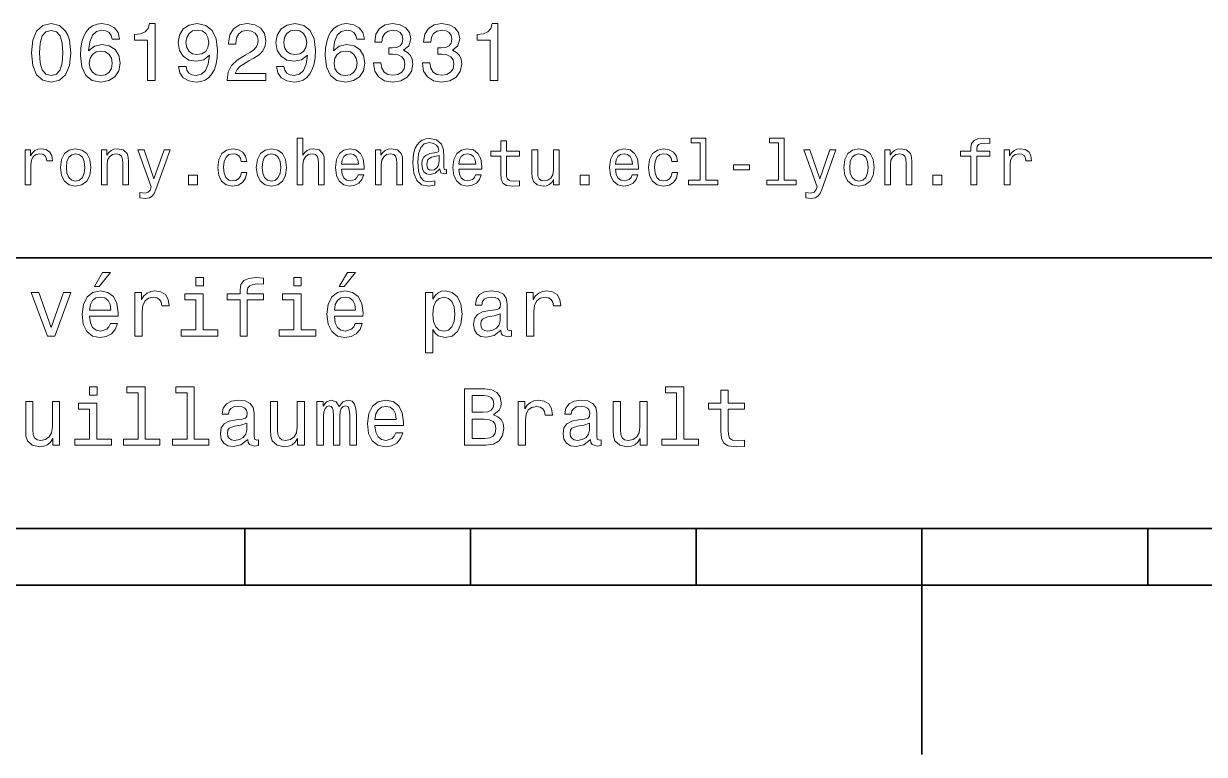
# Model space of a CAD drawing. Extents: x 0 to 297, y 0 to 210.
# Drawn here: x 108.7 to 161, y 0 to 32.4 of the extents above; entities that cross this region are included whole.
import ezdxf

# ---------------------------------------------------------------- set-up
doc = ezdxf.new("R2010")
doc.units = 0

msp = doc.modelspace()

# ---------------------------------------------------------------- linework, layer by layer
at = {"color": 7, "lineweight": 35}
for p, q in [((97, 22), (162, 22)), ((10, 10), (287, 10)), ((97, 10), (287, 10)), ((98.5, 7.5), (198.5, 7.5))]:
    msp.add_line(p, q, dxfattribs=at)
at = {"color": 7, "lineweight": 35, "ltscale": 0.0625}
for p, q in [((118.5, 10), (118.5, 7.5)), ((128.5, 10), (128.5, 7.5)), ((138.5, 10), (138.5, 7.5)), ((158.5, 10), (158.5, 7.5))]:
    msp.add_line(p, q, dxfattribs=at)
at = {"color": 7, "lineweight": 35, "ltscale": 0.25}
msp.add_line((148.5, 10), (148.5, 0), dxfattribs=at)
at = {"color": 7, "lineweight": 13}
for points in [[(109.059074, 31.071325), (109.113113, 30.505762), (109.282425, 30.102304), (109.552597, 29.857347), (109.927231, 29.778097), (110.298271, 29.857347), (110.568443, 30.102304), (110.734146, 30.505762), (110.791786, 31.071325), (110.734146, 31.633286), (110.665703, 31.856628), (110.568443, 32.040344), (110.298271, 32.285301), (109.927231, 32.368156), (109.552597, 32.285301), (109.282425, 32.036743), (109.113113, 31.633286)], [(109.4049, 31.071325), (109.433716, 31.507204), (109.523773, 31.820604), (109.685883, 32.004322), (109.927231, 32.069164), (110.164986, 32.004322), (110.327087, 31.820604), (110.417145, 31.507204), (110.445969, 31.071325), (110.417145, 30.631844), (110.327087, 30.318443), (110.164986, 30.134726), (109.927231, 30.073486), (109.685883, 30.134726), (109.523773, 30.318443), (109.433716, 30.631844)], [(112.960373, 31.676512), (112.89193, 31.9683), (112.733429, 32.184437), (112.488472, 32.321323), (112.171471, 32.368156), (111.958931, 32.342937), (111.775215, 32.274494), (111.613113, 32.162823), (111.476227, 32.004322), (111.368156, 31.806194), (111.288902, 31.56484), (111.238472, 31.280258), (111.22406, 30.959654), (111.2817, 30.448126), (111.458214, 30.077089), (111.742798, 29.853746), (112.131844, 29.778097), (112.48127, 29.842939), (112.747841, 30.012247), (112.920746, 30.278818), (112.981987, 30.617435), (112.920746, 30.959654), (112.755043, 31.222622), (112.499283, 31.388329), (112.182274, 31.445965), (111.840057, 31.373919), (111.58429, 31.168587), (111.638329, 31.56484), (111.753601, 31.849422), (111.930115, 32.01873), (112.175072, 32.076366), (112.355186, 32.04755), (112.492073, 31.971901), (112.58213, 31.845821), (112.62896, 31.676512)], [(114.19957, 29.850143), (114.527374, 29.850143), (114.527374, 32.368156), (114.282425, 32.368156), (114.217575, 32.148415), (114.087898, 32.000721), (113.889771, 31.914265), (113.615997, 31.885447), (113.615997, 31.629683), (114.19957, 31.629683)], [(115.568443, 30.46974), (115.622482, 30.185158), (115.777374, 29.965418), (116.022339, 29.828529), (116.346542, 29.778097), (116.559082, 29.803314), (116.75, 29.868155), (116.912102, 29.979826), (117.048996, 30.138329), (117.157059, 30.336454), (117.236313, 30.581411), (117.283142, 30.862391), (117.301155, 31.1866), (117.239914, 31.694523), (117.0634, 32.065559), (116.782425, 32.288902), (116.396973, 32.368156), (116.043945, 32.303314), (115.777374, 32.130402), (115.604469, 31.863832), (115.546829, 31.528818), (115.604469, 31.182997), (115.773773, 30.920029), (116.02594, 30.754322), (116.346542, 30.700287), (116.685158, 30.768732), (116.940918, 30.977665), (116.883286, 30.577808), (116.768013, 30.293226), (116.591499, 30.123919), (116.350143, 30.069883), (116.162827, 30.0951), (116.02594, 30.174351), (115.935883, 30.300432), (115.899857, 30.46974)], [(115.896255, 31.532419), (115.932281, 31.755764), (116.033142, 31.932276), (116.191643, 32.043949), (116.396973, 32.083572), (116.609512, 32.043949), (116.771614, 31.932276), (116.872482, 31.759365), (116.912102, 31.536022), (116.872482, 31.309076), (116.771614, 31.139769), (116.605911, 31.035301), (116.386169, 30.999279), (116.188042, 31.035301), (116.033142, 31.139769), (115.932281, 31.305475)], [(117.722626, 29.850143), (119.440926, 29.850143), (119.440926, 30.159943), (118.082855, 30.159943), (118.158501, 30.32925), (118.288185, 30.46974), (118.688042, 30.725504), (118.900574, 30.833572), (119.138329, 30.988472), (119.30764, 31.168587), (119.4049, 31.381123), (119.440926, 31.622478), (119.379684, 31.925072), (119.210373, 32.162823), (118.951012, 32.314121), (118.615997, 32.368156), (118.270172, 32.306915), (118.007202, 32.137608), (117.837898, 31.867435), (117.780258, 31.510807), (117.780258, 31.460375), (118.10807, 31.460375), (118.10807, 31.489193), (118.140488, 31.73415), (118.237755, 31.914265), (118.392654, 32.029537), (118.597984, 32.069164), (118.806915, 32.033142), (118.961815, 31.943083), (119.062683, 31.802593), (119.098701, 31.62608), (119.073486, 31.460375), (119.005043, 31.319883), (118.889771, 31.197405), (118.73127, 31.089336), (118.51873, 30.974062), (118.16571, 30.750719), (117.917145, 30.512968), (117.769455, 30.224783), (117.722626, 29.86095)], [(119.905624, 30.46974), (119.959656, 30.185158), (120.114555, 29.965418), (120.359512, 29.828529), (120.683716, 29.778097), (120.896255, 29.803314), (121.087173, 29.868155), (121.249283, 29.979826), (121.386169, 30.138329), (121.49424, 30.336454), (121.573486, 30.581411), (121.620316, 30.862391), (121.638329, 31.1866), (121.577087, 31.694523), (121.400574, 32.065559), (121.119598, 32.288902), (120.734154, 32.368156), (120.381126, 32.303314), (120.114555, 32.130402), (119.941643, 31.863832), (119.88401, 31.528818), (119.941643, 31.182997), (120.110954, 30.920029), (120.363113, 30.754322), (120.683716, 30.700287), (121.022339, 30.768732), (121.278099, 30.977665), (121.220459, 30.577808), (121.105186, 30.293226), (120.92868, 30.123919), (120.687317, 30.069883), (120.5, 30.0951), (120.363113, 30.174351), (120.273056, 30.300432), (120.23703, 30.46974)], [(120.233429, 31.532419), (120.269455, 31.755764), (120.370316, 31.932276), (120.528824, 32.043949), (120.734154, 32.083572), (120.946686, 32.043949), (121.108795, 31.932276), (121.209656, 31.759365), (121.249283, 31.536022), (121.209656, 31.309076), (121.108795, 31.139769), (120.943085, 31.035301), (120.723343, 30.999279), (120.525215, 31.035301), (120.370316, 31.139769), (120.269455, 31.305475)], [(123.803314, 31.676512), (123.734871, 31.9683), (123.57637, 32.184437), (123.331413, 32.321323), (123.014412, 32.368156), (122.80188, 32.342937), (122.618156, 32.274494), (122.456055, 32.162823), (122.319168, 32.004322), (122.211098, 31.806194), (122.131851, 31.56484), (122.081413, 31.280258), (122.067001, 30.959654), (122.124641, 30.448126), (122.301155, 30.077089), (122.585739, 29.853746), (122.974785, 29.778097), (123.324211, 29.842939), (123.590782, 30.012247), (123.763687, 30.278818), (123.824928, 30.617435), (123.763687, 30.959654), (123.597984, 31.222622), (123.342224, 31.388329), (123.025223, 31.445965), (122.682999, 31.373919), (122.427238, 31.168587), (122.48127, 31.56484), (122.596542, 31.849422), (122.773056, 32.01873), (123.018013, 32.076366), (123.198128, 32.04755), (123.335014, 31.971901), (123.425072, 31.845821), (123.471909, 31.676512)], [(124.19957, 30.635447), (124.19957, 30.610229), (124.25721, 30.264408), (124.426514, 30.005043), (124.693085, 29.839336), (125.046112, 29.778097), (125.420753, 29.839336), (125.701736, 29.997837), (125.881851, 30.25), (125.946686, 30.574207), (125.91787, 30.786743), (125.838623, 30.959654), (125.708939, 31.092939), (125.536026, 31.190201), (125.770172, 31.384726), (125.853027, 31.694523), (125.798996, 31.975504), (125.644096, 32.188038), (125.391937, 32.321323), (125.046112, 32.368156), (124.721909, 32.310516), (124.473343, 32.152016), (124.311241, 31.899855), (124.25721, 31.56484), (124.25721, 31.539625), (124.577812, 31.539625), (124.606628, 31.770172), (124.700287, 31.935879), (124.851585, 32.036743), (125.064125, 32.072765), (125.251442, 32.043949), (125.388336, 31.9683), (125.471184, 31.845821), (125.503601, 31.680115), (125.471184, 31.503601), (125.384727, 31.384726), (125.233429, 31.312679), (125.028099, 31.291065), (124.887611, 31.294668), (124.887611, 31.010086), (125.064125, 31.01729), (125.291069, 30.984869), (125.460381, 30.898415), (125.561241, 30.757925), (125.597267, 30.574207), (125.55764, 30.365273), (125.453171, 30.210375), (125.287468, 30.113111), (125.067726, 30.08069), (124.840782, 30.116714), (124.675079, 30.224783), (124.57061, 30.397694), (124.530983, 30.635447)], [(126.368164, 30.635447), (126.368164, 30.610229), (126.425797, 30.264408), (126.595108, 30.005043), (126.861679, 29.839336), (127.214699, 29.778097), (127.58934, 29.839336), (127.870323, 29.997837), (128.05043, 30.25), (128.11528, 30.574207), (128.086456, 30.786743), (128.007202, 30.959654), (127.877525, 31.092939), (127.704613, 31.190201), (127.938766, 31.384726), (128.021622, 31.694523), (127.967583, 31.975504), (127.812683, 32.188038), (127.560524, 32.321323), (127.214699, 32.368156), (126.890495, 32.310516), (126.641937, 32.152016), (126.479828, 31.899855), (126.425797, 31.56484), (126.425797, 31.539625), (126.746399, 31.539625), (126.775223, 31.770172), (126.868881, 31.935879), (127.020172, 32.036743), (127.232712, 32.072765), (127.420029, 32.043949), (127.556923, 31.9683), (127.639771, 31.845821), (127.672195, 31.680115), (127.639771, 31.503601), (127.553314, 31.384726), (127.402023, 31.312679), (127.196686, 31.291065), (127.056198, 31.294668), (127.056198, 31.010086), (127.232712, 31.01729), (127.459656, 30.984869), (127.628967, 30.898415), (127.729828, 30.757925), (127.765854, 30.574207), (127.726227, 30.365273), (127.621765, 30.210375), (127.456055, 30.113111), (127.236313, 30.08069), (127.009369, 30.116714), (126.843666, 30.224783), (126.739197, 30.397694), (126.69957, 30.635447)], [(129.379684, 29.850143), (129.707489, 29.850143), (129.707489, 32.368156), (129.46254, 32.368156), (129.397705, 32.148415), (129.268021, 32.000721), (129.069885, 31.914265), (128.796112, 31.885447), (128.796112, 31.629683), (129.379684, 31.629683)], [(112.632568, 30.613832), (112.592941, 30.386887), (112.492073, 30.213976), (112.329971, 30.098703), (112.128242, 30.062679), (111.915703, 30.098703), (111.753601, 30.210375), (111.649139, 30.383286), (111.616714, 30.610229), (111.65274, 30.833572), (111.753601, 31.002882), (111.919312, 31.11095), (112.142654, 31.150576), (112.337173, 31.11095), (112.492073, 31.006483), (112.592941, 30.837175)], [(123.47551, 30.613832), (123.435883, 30.386887), (123.335014, 30.213976), (123.172913, 30.098703), (122.971184, 30.062679), (122.758652, 30.098703), (122.596542, 30.210375), (122.492081, 30.383286), (122.459656, 30.610229), (122.495682, 30.833572), (122.596542, 31.002882), (122.762253, 31.11095), (122.985596, 31.150576), (123.180115, 31.11095), (123.335014, 31.006483), (123.435883, 30.837175)], [(120.824203, 25.224785), (121.077812, 25.224785), (121.077812, 26.118156), (121.103745, 26.322767), (121.187317, 26.472624), (121.317001, 26.564842), (121.489914, 26.599424), (121.628242, 26.570606), (121.714699, 26.492796), (121.757927, 26.363113), (121.772339, 26.190203), (121.772339, 25.224785), (122.02594, 25.224785), (122.02594, 26.242077), (122.014412, 26.446688), (121.96254, 26.616716), (121.792511, 26.772335), (121.527374, 26.827091), (121.383286, 26.806917), (121.259369, 26.752163), (121.155624, 26.665707), (121.077812, 26.547552), (121.077812, 27.293949), (120.824203, 27.293949)], [(127.443802, 25.734871), (127.443802, 25.902018), (127.397697, 25.893373), (127.342941, 25.913546), (127.325653, 25.974064), (127.325653, 26.446688), (127.302597, 26.780981), (127.210373, 27.02882), (126.99424, 27.213257), (126.691643, 27.279539), (126.515854, 27.262249), (126.365997, 27.210375), (126.236313, 27.12392), (126.132568, 27.002882), (126.051872, 26.850145), (125.99424, 26.662825), (125.959656, 26.438042), (125.948128, 26.184439), (125.988472, 25.737753), (126.118156, 25.42075), (126.334297, 25.230549), (126.642654, 25.170031), (126.925072, 25.216139), (126.925072, 25.406342), (126.677231, 25.360231), (126.438042, 25.409224), (126.279541, 25.567724), (126.193085, 25.835735), (126.167145, 26.224785), (126.195969, 26.605188), (126.293945, 26.876081), (126.452454, 27.040346), (126.682999, 27.095102), (126.858795, 27.063402), (126.988472, 26.988474), (127.069168, 26.876081), (127.097984, 26.746399), (127.066284, 26.682999), (126.979828, 26.654179), (126.697411, 26.610952), (126.541786, 26.547552), (126.429398, 26.449568), (126.363113, 26.314121), (126.342941, 26.135448), (126.368881, 25.942364), (126.440926, 25.798271), (126.559082, 25.708935), (126.714699, 25.680117), (126.942368, 25.740635), (127.135452, 25.930836), (127.135452, 25.913546), (127.181557, 25.760807), (127.340057, 25.714699)], [(138.677246, 27.080692), (138.677246, 25.438042), (138.155624, 25.438042), (138.155624, 25.224785), (139.44957, 25.224785), (139.44957, 25.438042), (138.930847, 25.438042), (138.930847, 27.293949), (138.279541, 27.293949), (138.279541, 27.080692)], [(142.146973, 27.080692), (142.146973, 25.438042), (141.625366, 25.438042), (141.625366, 25.224785), (142.919312, 25.224785), (142.919312, 25.438042), (142.400589, 25.438042), (142.400589, 27.293949), (141.749283, 27.293949), (141.749283, 27.080692)], [(150.668594, 26.504324), (150.668594, 25.224785), (150.922195, 25.224785), (150.922195, 26.504324), (151.498566, 26.504324), (151.498566, 26.720463), (150.922195, 26.720463), (150.922195, 26.815563), (150.942368, 26.930836), (151.008652, 27.008646), (151.121048, 27.054756), (151.28244, 27.072046), (151.498566, 27.06052), (151.498566, 27.279539), (151.224792, 27.293949), (150.976959, 27.268013), (150.804047, 27.190203), (150.700302, 27.054756), (150.668594, 26.861671), (150.668594, 26.720463), (150.20462, 26.720463), (150.20462, 26.504324)], [(108.775215, 25.224785), (109.028816, 25.224785), (109.028816, 26.10951), (109.054756, 26.322767), (109.132568, 26.475506), (109.259369, 26.567724), (109.429398, 26.599424), (109.556198, 26.579252), (109.651299, 26.521614), (109.708931, 26.423632), (109.729103, 26.291067), (109.985588, 26.291067), (109.951012, 26.524496), (109.855911, 26.691643), (109.697403, 26.792507), (109.48127, 26.827091), (109.33429, 26.804035), (109.207489, 26.746399), (109.0951, 26.648417), (109.00576, 26.515852), (109.00576, 26.772335), (108.775215, 26.772335)], [(110.340057, 25.99712), (110.386169, 25.645535), (110.51873, 25.386168), (110.729103, 25.224785), (111.011528, 25.170031), (111.291061, 25.224785), (111.501442, 25.383286), (111.634003, 25.642653), (111.682999, 25.99712), (111.634003, 26.348703), (111.501442, 26.610952), (111.291061, 26.769453), (111.011528, 26.827091), (110.729103, 26.769453), (110.51873, 26.60807), (110.386169, 26.348703)], [(112.149857, 25.224785), (112.403458, 25.224785), (112.403458, 26.118156), (112.429398, 26.322767), (112.51297, 26.472624), (112.642654, 26.564842), (112.815559, 26.599424), (112.953888, 26.570606), (113.040344, 26.492796), (113.083572, 26.363113), (113.097984, 26.190203), (113.097984, 25.224785), (113.351585, 25.224785), (113.351585, 26.242077), (113.340057, 26.446688), (113.288185, 26.616716), (113.118156, 26.772335), (112.853027, 26.827091), (112.706055, 26.806917), (112.58213, 26.752163), (112.475502, 26.659943), (112.39193, 26.536024), (112.39193, 26.772335), (112.149857, 26.772335)], [(114.925072, 26.772335), (114.481262, 25.49856), (114.046112, 26.772335), (113.769455, 26.772335), (114.357346, 25.13833), (114.305473, 24.994238), (114.224785, 24.896255), (114.08934, 24.864553), (113.855904, 24.893373), (113.855904, 24.648417), (114.100861, 24.62536), (114.276657, 24.648417), (114.400574, 24.720463), (114.489914, 24.844381), (114.567719, 25.025938), (115.195969, 26.772335)], [(118.340057, 26.259367), (118.590775, 26.259367), (118.538902, 26.489914), (118.414986, 26.671471), (118.221901, 26.783863), (117.971176, 26.827091), (117.694519, 26.769453), (117.484146, 26.60807), (117.351585, 26.345821), (117.305473, 25.994238), (117.348701, 25.645535), (117.478386, 25.386168), (117.682999, 25.224785), (117.962532, 25.170031), (118.210373, 25.213257), (118.403458, 25.334295), (118.536026, 25.524496), (118.593658, 25.778099), (118.351585, 25.778099), (118.308357, 25.616716), (118.227661, 25.495678), (118.112389, 25.42075), (117.971176, 25.397696), (117.795387, 25.43516), (117.668587, 25.550434), (117.590775, 25.737753), (117.564842, 26.002882), (117.590775, 26.262249), (117.671471, 26.449568), (117.801147, 26.564842), (117.971176, 26.605188), (118.121033, 26.579252), (118.233429, 26.51297), (118.308357, 26.40346)], [(119.014404, 25.99712), (119.060516, 25.645535), (119.193085, 25.386168), (119.403458, 25.224785), (119.685883, 25.170031), (119.965416, 25.224785), (120.175797, 25.383286), (120.308357, 25.642653), (120.357346, 25.99712), (120.308357, 26.348703), (120.175797, 26.610952), (119.965416, 26.769453), (119.685883, 26.827091), (119.403458, 26.769453), (119.193085, 26.60807), (119.060516, 26.348703)], [(122.780983, 25.925074), (123.795387, 25.925074), (123.798271, 26.043228), (123.752167, 26.374641), (123.625359, 26.622478), (123.42363, 26.772335), (123.155624, 26.827091), (122.893372, 26.769453), (122.691643, 26.60807), (122.561958, 26.345821), (122.515854, 26), (122.559082, 25.645535), (122.688759, 25.386168), (122.887611, 25.224785), (123.146973, 25.170031), (123.371758, 25.207495), (123.556198, 25.305477), (123.691643, 25.461096), (123.769455, 25.668589), (123.51873, 25.668589), (123.466858, 25.553314), (123.39193, 25.46686), (123.178673, 25.397696), (123.014412, 25.429396), (122.890488, 25.53026), (122.809799, 25.694525), (122.780983, 25.916428)], [(124.293945, 25.224785), (124.547554, 25.224785), (124.547554, 26.118156), (124.573486, 26.322767), (124.657059, 26.472624), (124.786743, 26.564842), (124.959656, 26.599424), (125.097984, 26.570606), (125.184441, 26.492796), (125.227669, 26.363113), (125.242081, 26.190203), (125.242081, 25.224785), (125.495682, 25.224785), (125.495682, 26.242077), (125.484154, 26.446688), (125.432281, 26.616716), (125.262253, 26.772335), (124.997116, 26.827091), (124.850143, 26.806917), (124.726227, 26.752163), (124.619598, 26.659943), (124.536026, 26.536024), (124.536026, 26.772335), (124.293945, 26.772335)], [(127.985596, 25.925074), (129, 25.925074), (129.002884, 26.043228), (128.956772, 26.374641), (128.829971, 26.622478), (128.62825, 26.772335), (128.360229, 26.827091), (128.097992, 26.769453), (127.896255, 26.60807), (127.766571, 26.345821), (127.720459, 26), (127.763687, 25.645535), (127.893372, 25.386168), (128.092224, 25.224785), (128.351593, 25.170031), (128.57637, 25.207495), (128.760803, 25.305477), (128.896255, 25.461096), (128.97406, 25.668589), (128.723343, 25.668589), (128.671478, 25.553314), (128.596542, 25.46686), (128.383286, 25.397696), (128.219025, 25.429396), (128.095108, 25.53026), (128.014404, 25.694525), (127.985596, 25.916428)], [(129.838623, 26.504324), (129.838623, 25.729107), (129.855911, 25.478388), (129.9366, 25.305477), (130.097992, 25.204613), (130.371765, 25.170031), (130.671478, 25.184439), (130.671478, 25.40346), (130.452454, 25.386168), (130.253601, 25.409224), (130.146973, 25.48127), (130.100861, 25.602306), (130.092224, 25.772335), (130.092224, 26.504324), (130.671478, 26.504324), (130.671478, 26.720463), (130.092224, 26.720463), (130.092224, 27.172913), (129.838623, 27.172913), (129.838623, 26.720463), (129.400574, 26.720463), (129.400574, 26.504324)], [(132.426514, 26.772335), (132.172913, 26.772335), (132.172913, 25.878963), (132.144104, 25.671471), (132.060516, 25.521614), (131.930847, 25.429396), (131.760803, 25.400578), (131.625366, 25.423632), (131.53891, 25.492796), (131.489914, 25.610952), (131.478394, 25.778099), (131.478394, 26.772335), (131.224792, 26.772335), (131.224792, 25.755045), (131.233429, 25.550434), (131.288193, 25.380404), (131.455338, 25.224785), (131.723343, 25.170031), (131.867432, 25.190203), (131.991364, 25.242075), (132.097992, 25.331413), (132.184448, 25.461096), (132.184448, 25.224785), (132.426514, 25.224785)], [(134.925079, 25.925074), (135.939484, 25.925074), (135.942368, 26.043228), (135.896255, 26.374641), (135.769455, 26.622478), (135.567734, 26.772335), (135.299713, 26.827091), (135.037476, 26.769453), (134.835739, 26.60807), (134.706055, 26.345821), (134.659943, 26), (134.703171, 25.645535), (134.832855, 25.386168), (135.031708, 25.224785), (135.291077, 25.170031), (135.515854, 25.207495), (135.700287, 25.305477), (135.835739, 25.461096), (135.913544, 25.668589), (135.662827, 25.668589), (135.610962, 25.553314), (135.536026, 25.46686), (135.322769, 25.397696), (135.158508, 25.429396), (135.034592, 25.53026), (134.953888, 25.694525), (134.925079, 25.916428)], [(137.423645, 26.259367), (137.674362, 26.259367), (137.622482, 26.489914), (137.498566, 26.671471), (137.305481, 26.783863), (137.054764, 26.827091), (136.778107, 26.769453), (136.567734, 26.60807), (136.435165, 26.345821), (136.389053, 25.994238), (136.432281, 25.645535), (136.561966, 25.386168), (136.766571, 25.224785), (137.046112, 25.170031), (137.293945, 25.213257), (137.48703, 25.334295), (137.619598, 25.524496), (137.677246, 25.778099), (137.435165, 25.778099), (137.391937, 25.616716), (137.311249, 25.495678), (137.195969, 25.42075), (137.054764, 25.397696), (136.878967, 25.43516), (136.752167, 25.550434), (136.674362, 25.737753), (136.648422, 26.002882), (136.674362, 26.262249), (136.755051, 26.449568), (136.884735, 26.564842), (137.054764, 26.605188), (137.20462, 26.579252), (137.317017, 26.51297), (137.391937, 26.40346)], [(144.417877, 26.772335), (143.974075, 25.49856), (143.53891, 26.772335), (143.262253, 26.772335), (143.850159, 25.13833), (143.798279, 24.994238), (143.71759, 24.896255), (143.582138, 24.864553), (143.348709, 24.893373), (143.348709, 24.648417), (143.593658, 24.62536), (143.769455, 24.648417), (143.893372, 24.720463), (143.982712, 24.844381), (144.060532, 25.025938), (144.688766, 26.772335)], [(145.037476, 25.99712), (145.083588, 25.645535), (145.216156, 25.386168), (145.426514, 25.224785), (145.708939, 25.170031), (145.98848, 25.224785), (146.198853, 25.383286), (146.331421, 25.642653), (146.380417, 25.99712), (146.331421, 26.348703), (146.198853, 26.610952), (145.98848, 26.769453), (145.708939, 26.827091), (145.426514, 26.769453), (145.216156, 26.60807), (145.083588, 26.348703)], [(146.847275, 25.224785), (147.100876, 25.224785), (147.100876, 26.118156), (147.126816, 26.322767), (147.210388, 26.472624), (147.340057, 26.564842), (147.51297, 26.599424), (147.651306, 26.570606), (147.737762, 26.492796), (147.780991, 26.363113), (147.795395, 26.190203), (147.795395, 25.224785), (148.048996, 25.224785), (148.048996, 26.242077), (148.037476, 26.446688), (147.985596, 26.616716), (147.815567, 26.772335), (147.550446, 26.827091), (147.403473, 26.806917), (147.279541, 26.752163), (147.172913, 26.659943), (147.089355, 26.536024), (147.089355, 26.772335), (146.847275, 26.772335)], [(152.146988, 25.224785), (152.400589, 25.224785), (152.400589, 26.10951), (152.426529, 26.322767), (152.504333, 26.475506), (152.631134, 26.567724), (152.801163, 26.599424), (152.927963, 26.579252), (153.023071, 26.521614), (153.080704, 26.423632), (153.100876, 26.291067), (153.357361, 26.291067), (153.322784, 26.524496), (153.227676, 26.691643), (153.069183, 26.792507), (152.853027, 26.827091), (152.706055, 26.804035), (152.579254, 26.746399), (152.466873, 26.648417), (152.377533, 26.515852), (152.377533, 26.772335), (152.146988, 26.772335)], [(110.599426, 26), (110.625359, 26.259367), (110.706055, 26.446688), (110.835732, 26.56196), (111.011528, 26.602306), (111.184441, 26.56196), (111.314117, 26.449568), (111.394814, 26.259367), (111.42363, 26), (111.394814, 25.737753), (111.314117, 25.547552), (111.184441, 25.432278), (111.011528, 25.394814), (110.835732, 25.432278), (110.706055, 25.547552), (110.625359, 25.737753)], [(119.273773, 26), (119.299713, 26.259367), (119.380402, 26.446688), (119.510086, 26.56196), (119.685883, 26.602306), (119.858788, 26.56196), (119.988472, 26.449568), (120.069168, 26.259367), (120.097984, 26), (120.069168, 25.737753), (119.988472, 25.547552), (119.858788, 25.432278), (119.685883, 25.394814), (119.510086, 25.432278), (119.380402, 25.547552), (119.299713, 25.737753)], [(122.780983, 26.138329), (122.812683, 26.337177), (122.890488, 26.48415), (123.008644, 26.573488), (123.164268, 26.605188), (123.317001, 26.573488), (123.435158, 26.48415), (123.507202, 26.337177), (123.533142, 26.138329)], [(127.109512, 26.279539), (127.080696, 26.100866), (127.008652, 25.974064), (126.899139, 25.896255), (126.769455, 25.873199), (126.680115, 25.887609), (126.616714, 25.939482), (126.57637, 26.025938), (126.564842, 26.146975), (126.613831, 26.345821), (126.780983, 26.449568), (127.109512, 26.53026)], [(127.985596, 26.138329), (128.017288, 26.337177), (128.095108, 26.48415), (128.213257, 26.573488), (128.368881, 26.605188), (128.521622, 26.573488), (128.639771, 26.48415), (128.711823, 26.337177), (128.737762, 26.138329)], [(134.925079, 26.138329), (134.956772, 26.337177), (135.034592, 26.48415), (135.15274, 26.573488), (135.308365, 26.605188), (135.461105, 26.573488), (135.579254, 26.48415), (135.651306, 26.337177), (135.677246, 26.138329)], [(145.296844, 26), (145.322784, 26.259367), (145.403473, 26.446688), (145.533142, 26.56196), (145.708939, 26.602306), (145.881851, 26.56196), (146.011536, 26.449568), (146.092224, 26.259367), (146.121048, 26), (146.092224, 25.737753), (146.011536, 25.547552), (145.881851, 25.432278), (145.708939, 25.394814), (145.533142, 25.432278), (145.403473, 25.547552), (145.322784, 25.737753)], [(116.017288, 25.224785), (116.414986, 25.224785), (116.414986, 25.654181), (116.017288, 25.654181)], [(133.365997, 25.224785), (133.763702, 25.224785), (133.763702, 25.654181), (133.365997, 25.654181)], [(140.155624, 25.884727), (140.853027, 25.884727), (140.853027, 26.112392), (140.155624, 26.112392)], [(148.979828, 25.224785), (149.377533, 25.224785), (149.377533, 25.654181), (148.979828, 25.654181)], [(111.84726, 20.728386), (112.059799, 20.728386), (112.560516, 21.340778), (112.207489, 21.340778)], [(116.667145, 21.117435), (116.33213, 21.117435), (116.33213, 20.757204), (116.667145, 20.757204)], [(118.295387, 20.130404), (118.295387, 18.530979), (118.612396, 18.530979), (118.612396, 20.130404), (119.332855, 20.130404), (119.332855, 20.400576), (118.612396, 20.400576), (118.612396, 20.519451), (118.637611, 20.663544), (118.720459, 20.760807), (118.860954, 20.818443), (119.062683, 20.840057), (119.332855, 20.825647), (119.332855, 21.099422), (118.990631, 21.117435), (118.680832, 21.085014), (118.464699, 20.987751), (118.335014, 20.818443), (118.295387, 20.577089), (118.295387, 20.400576), (117.715424, 20.400576), (117.715424, 20.130404)], [(121.004326, 21.117435), (120.669312, 21.117435), (120.669312, 20.757204), (121.004326, 20.757204)], [(122.690201, 20.728386), (122.90274, 20.728386), (123.403458, 21.340778), (123.05043, 21.340778)], [(109.761528, 18.530979), (110.096542, 18.530979), (110.802597, 20.465418), (110.474785, 20.465418), (109.930832, 18.905619), (109.376083, 20.465418), (109.04467, 20.465418)], [(111.627518, 19.40634), (112.895531, 19.40634), (112.899132, 19.554033), (112.841499, 19.9683), (112.682999, 20.278097), (112.430832, 20.465418), (112.095825, 20.533861), (111.768013, 20.461815), (111.515854, 20.260086), (111.353745, 19.932276), (111.296112, 19.5), (111.350143, 19.056915), (111.512245, 18.732708), (111.760803, 18.530979), (112.085014, 18.462536), (112.365997, 18.509365), (112.596542, 18.631844), (112.765854, 18.826368), (112.863113, 19.085733), (112.549713, 19.085733), (112.484871, 18.941643), (112.391212, 18.833572), (112.124641, 18.747118), (111.919312, 18.786743), (111.764412, 18.912823), (111.663544, 19.118155), (111.627518, 19.395533)], [(113.637604, 18.530979), (113.954613, 18.530979), (113.954613, 19.636887), (113.98703, 19.903458), (114.08429, 20.094379), (114.242798, 20.209654), (114.45533, 20.249279), (114.613831, 20.224062), (114.732712, 20.152016), (114.804756, 20.029537), (114.829971, 19.863832), (115.150574, 19.863832), (115.107346, 20.155619), (114.988472, 20.364553), (114.790344, 20.490633), (114.520172, 20.533861), (114.336456, 20.505043), (114.177956, 20.432997), (114.03746, 20.310518), (113.925789, 20.144812), (113.925789, 20.465418), (113.637604, 20.465418)], [(116.656342, 18.79755), (116.656342, 20.400576), (115.842216, 20.400576), (115.842216, 20.130404), (116.33934, 20.130404), (116.33934, 18.79755), (115.690918, 18.79755), (115.690918, 18.530979), (117.311958, 18.530979), (117.311958, 18.79755)], [(120.993515, 18.79755), (120.993515, 20.400576), (120.179398, 20.400576), (120.179398, 20.130404), (120.676514, 20.130404), (120.676514, 18.79755), (120.028099, 18.79755), (120.028099, 18.530979), (121.649139, 18.530979), (121.649139, 18.79755)], [(122.470459, 19.40634), (123.73848, 19.40634), (123.742081, 19.554033), (123.684441, 19.9683), (123.52594, 20.278097), (123.273773, 20.465418), (122.938766, 20.533861), (122.610954, 20.461815), (122.358795, 20.260086), (122.196686, 19.932276), (122.139053, 19.5), (122.193085, 19.056915), (122.355194, 18.732708), (122.603745, 18.530979), (122.927956, 18.462536), (123.208939, 18.509365), (123.439484, 18.631844), (123.608795, 18.826368), (123.706055, 19.085733), (123.392654, 19.085733), (123.327812, 18.941643), (123.234154, 18.833572), (122.967583, 18.747118), (122.762253, 18.786743), (122.607353, 18.912823), (122.506485, 19.118155), (122.470459, 19.395533)], [(126.829254, 20.166426), (126.829254, 20.465418), (126.512253, 20.465418), (126.512253, 17.7817), (126.829254, 17.7817), (126.829254, 18.826368), (126.940926, 18.657061), (127.067009, 18.545389), (127.38401, 18.462536), (127.6866, 18.530979), (127.924355, 18.736311), (128.079254, 19.060518), (128.136887, 19.5), (128.079254, 19.935879), (127.924355, 20.260086), (127.6866, 20.461815), (127.38401, 20.533861), (127.211098, 20.512247), (127.0634, 20.443804), (126.937325, 20.328529)], [(129.847992, 18.78314), (129.847992, 18.772333), (129.865997, 18.649855), (129.920029, 18.5634), (130.146973, 18.494957), (130.323486, 18.523775), (130.323486, 18.768732), (130.247849, 18.757925), (130.146973, 18.804754), (130.128967, 18.948847), (130.128967, 19.950287), (130.085739, 20.206051), (129.959656, 20.386166), (129.739914, 20.494236), (129.430115, 20.533861), (129.127533, 20.490633), (128.904175, 20.368155), (128.763687, 20.177233), (128.716858, 19.925072), (128.716858, 19.903458), (129.00145, 19.903458), (129.026657, 20.054754), (129.105911, 20.162823), (129.235596, 20.227665), (129.419312, 20.252882), (129.595825, 20.234869), (129.721909, 20.180836), (129.797562, 20.087175), (129.822769, 19.957493), (129.808365, 19.806194), (129.750732, 19.730547), (129.606628, 19.694523), (129.336456, 19.665705), (129.026657, 19.600864), (128.806915, 19.48559), (128.677246, 19.305475), (128.637619, 19.038904), (128.67363, 18.801151), (128.785309, 18.62464), (128.965424, 18.512968), (129.213989, 18.473343), (129.548996, 18.54899)], [(130.986313, 18.530979), (131.303314, 18.530979), (131.303314, 19.636887), (131.335739, 19.903458), (131.432999, 20.094379), (131.591507, 20.209654), (131.804047, 20.249279), (131.96254, 20.224062), (132.081421, 20.152016), (132.153473, 20.029537), (132.17868, 19.863832), (132.499283, 19.863832), (132.456055, 20.155619), (132.337189, 20.364553), (132.139053, 20.490633), (131.868881, 20.533861), (131.685165, 20.505043), (131.526657, 20.432997), (131.386169, 20.310518), (131.274506, 20.144812), (131.274506, 20.465418), (130.986313, 20.465418)], [(111.627518, 19.672911), (111.667145, 19.921469), (111.764412, 20.105186), (111.912102, 20.216858), (112.106628, 20.256483), (112.297546, 20.216858), (112.445244, 20.105186), (112.535301, 19.921469), (112.567726, 19.672911)], [(122.470459, 19.672911), (122.510086, 19.921469), (122.607353, 20.105186), (122.755043, 20.216858), (122.94957, 20.256483), (123.140488, 20.216858), (123.288185, 20.105186), (123.378242, 19.921469), (123.410667, 19.672911)], [(127.329971, 18.747118), (127.117439, 18.793947), (126.96254, 18.93804), (126.86528, 19.17219), (126.832855, 19.5), (126.86528, 19.824207), (126.96254, 20.058357), (127.117439, 20.198847), (127.329971, 20.249279), (127.524498, 20.198847), (127.679398, 20.054754), (127.776657, 19.820604), (127.812683, 19.5), (127.776657, 19.175793), (127.679398, 18.93804), (127.524498, 18.793947)], [(129.811966, 19.208212), (129.768738, 19.020893), (129.653458, 18.876801), (129.48056, 18.78314), (129.268021, 18.750719), (129.131134, 18.768732), (129.033875, 18.826368), (128.972626, 18.927233), (128.95462, 19.067722), (128.969025, 19.193804), (129.026657, 19.283861), (129.257202, 19.384726), (129.548996, 19.427954), (129.811966, 19.514408)], [(111.958206, 16.277018), (111.623192, 16.277018), (111.623192, 15.916787), (111.958206, 15.916787)], [(113.777374, 16.010447), (113.777374, 13.957133), (113.125359, 13.957133), (113.125359, 13.690562), (114.74279, 13.690562), (114.74279, 13.957133), (114.094376, 13.957133), (114.094376, 16.277018), (113.280258, 16.277018), (113.280258, 16.010447)], [(115.945961, 16.010447), (115.945961, 13.957133), (115.293945, 13.957133), (115.293945, 13.690562), (116.911377, 13.690562), (116.911377, 13.957133), (116.262962, 13.957133), (116.262962, 16.277018), (115.448845, 16.277018), (115.448845, 16.010447)], [(137.631851, 16.010447), (137.631851, 13.957133), (136.979828, 13.957133), (136.979828, 13.690562), (138.59726, 13.690562), (138.59726, 13.957133), (137.948853, 13.957133), (137.948853, 16.277018), (137.134735, 16.277018), (137.134735, 16.010447)], [(118.633278, 13.942723), (118.633278, 13.931917), (118.651291, 13.809439), (118.70533, 13.722983), (118.932274, 13.654539), (119.108788, 13.683357), (119.108788, 13.928314), (119.033134, 13.917507), (118.932274, 13.964337), (118.914261, 14.10843), (118.914261, 15.109871), (118.871033, 15.365634), (118.744949, 15.54575), (118.525208, 15.653819), (118.215416, 15.693444), (117.912819, 15.650216), (117.689476, 15.527738), (117.548988, 15.336816), (117.502159, 15.084655), (117.502159, 15.063041), (117.786743, 15.063041), (117.811958, 15.214337), (117.891205, 15.322407), (118.020889, 15.387248), (118.204605, 15.412464), (118.381119, 15.394453), (118.507202, 15.340418), (118.582848, 15.246758), (118.608063, 15.117075), (118.593658, 14.965778), (118.536018, 14.89013), (118.39193, 14.854107), (118.12175, 14.825289), (117.811958, 14.760447), (117.592216, 14.645173), (117.462532, 14.465058), (117.422905, 14.198487), (117.458931, 13.960735), (117.570602, 13.784223), (117.750717, 13.672551), (117.999275, 13.632925), (118.33429, 13.708573)], [(121.695236, 13.690562), (121.98703, 13.690562), (121.98703, 14.983789), (122.005035, 15.178314), (122.059074, 15.318804), (122.141922, 15.401657), (122.249992, 15.434078), (122.336449, 15.40526), (122.394089, 15.333214), (122.422905, 15.210735), (122.433716, 15.048632), (122.433716, 13.690562), (122.707489, 13.690562), (122.707489, 14.983789), (122.725502, 15.174712), (122.779533, 15.315202), (122.86599, 15.401657), (122.97406, 15.434078), (123.060516, 15.40526), (123.118149, 15.333214), (123.154175, 15.048632), (123.154175, 13.690562), (123.445961, 13.690562), (123.445961, 15.027018), (123.427948, 15.304395), (123.370316, 15.516932), (123.255035, 15.646614), (123.067719, 15.693444), (122.847977, 15.621398), (122.678665, 15.412464), (122.54538, 15.617796), (122.322037, 15.693444), (122.116707, 15.621398), (121.976219, 15.419669), (121.976219, 15.625), (121.695236, 15.625)], [(124.267288, 14.565923), (125.535301, 14.565923), (125.538902, 14.713617), (125.481262, 15.127882), (125.322762, 15.43768), (125.070602, 15.625), (124.735588, 15.693444), (124.407776, 15.621398), (124.155617, 15.419669), (123.993515, 15.091859), (123.935875, 14.659582), (123.989914, 14.216499), (124.152016, 13.892291), (124.400574, 13.690562), (124.724777, 13.622118), (125.00576, 13.668948), (125.236305, 13.791427), (125.405617, 13.985951), (125.502876, 14.245317), (125.189476, 14.245317), (125.124634, 14.101225), (125.030975, 13.993155), (124.764404, 13.9067), (124.559074, 13.946326), (124.404175, 14.072407), (124.303314, 14.277738), (124.267288, 14.555116)], [(129.523056, 15.041427), (129.775208, 15.25036), (129.840057, 15.39085), (129.861664, 15.563761), (129.814835, 15.833934), (129.674347, 16.028458), (129.447403, 16.147335), (129.130402, 16.190563), (128.240631, 16.190563), (128.240631, 13.690562), (129.180832, 13.690562), (129.515854, 13.740994), (129.764404, 13.888689), (129.919312, 14.122839), (129.973343, 14.439842), (129.940918, 14.652378), (129.854462, 14.828891), (129.713974, 14.958574)], [(129.061951, 15.153098), (128.572052, 15.153098), (128.572052, 15.891571), (129.090775, 15.891571), (129.285294, 15.869957), (129.42218, 15.805116), (129.505035, 15.693444), (129.533859, 15.527738), (129.501434, 15.362032), (129.414978, 15.246758), (129.267288, 15.174712)], [(130.614548, 13.690562), (130.931549, 13.690562), (130.931549, 14.79647), (130.963974, 15.063041), (131.061234, 15.253963), (131.219742, 15.369237), (131.432281, 15.408862), (131.590775, 15.383646), (131.709656, 15.3116), (131.781693, 15.189121), (131.806915, 15.023416), (132.127518, 15.023416), (132.08429, 15.315202), (131.965424, 15.524136), (131.767288, 15.650216), (131.497116, 15.693444), (131.3134, 15.664625), (131.154892, 15.59258), (131.014404, 15.470101), (130.90274, 15.304395), (130.90274, 15.625), (130.614548, 15.625)], [(133.8134, 13.942723), (133.8134, 13.931917), (133.831406, 13.809439), (133.885452, 13.722983), (134.112396, 13.654539), (134.28891, 13.683357), (134.28891, 13.928314), (134.213257, 13.917507), (134.112396, 13.964337), (134.094376, 14.10843), (134.094376, 15.109871), (134.051147, 15.365634), (133.925079, 15.54575), (133.705322, 15.653819), (133.395538, 15.693444), (133.092941, 15.650216), (132.869598, 15.527738), (132.729111, 15.336816), (132.682281, 15.084655), (132.682281, 15.063041), (132.966858, 15.063041), (132.992065, 15.214337), (133.07132, 15.322407), (133.201004, 15.387248), (133.38472, 15.412464), (133.561234, 15.394453), (133.687317, 15.340418), (133.76297, 15.246758), (133.788177, 15.117075), (133.773773, 14.965778), (133.716141, 14.89013), (133.572052, 14.854107), (133.30188, 14.825289), (132.992065, 14.760447), (132.772339, 14.645173), (132.642654, 14.465058), (132.603027, 14.198487), (132.639053, 13.960735), (132.750717, 13.784223), (132.930832, 13.672551), (133.179398, 13.632925), (133.514404, 13.708573)], [(139.595093, 15.289986), (139.595093, 14.320966), (139.616714, 14.007565), (139.717575, 13.791427), (139.919312, 13.665346), (140.261536, 13.622118), (140.636169, 13.64013), (140.636169, 13.913905), (140.362396, 13.892291), (140.113831, 13.92111), (139.980545, 14.011168), (139.922913, 14.162464), (139.912109, 14.375), (139.912109, 15.289986), (140.636169, 15.289986), (140.636169, 15.560159), (139.912109, 15.560159), (139.912109, 16.125721), (139.595093, 16.125721), (139.595093, 15.560159), (139.047546, 15.560159), (139.047546, 15.289986)], [(110.301147, 15.625), (109.984146, 15.625), (109.984146, 14.508286), (109.94812, 14.248919), (109.843658, 14.0616), (109.681549, 13.946326), (109.469017, 13.910303), (109.299706, 13.939121), (109.191635, 14.025577), (109.130402, 14.173271), (109.11599, 14.382205), (109.11599, 15.625), (108.798988, 15.625), (108.798988, 14.353387), (108.809792, 14.097623), (108.878235, 13.885087), (109.087173, 13.690562), (109.422188, 13.622118), (109.602303, 13.647335), (109.757202, 13.712176), (109.890488, 13.823848), (109.998558, 13.985951), (109.998558, 13.690562), (110.301147, 13.690562)], [(111.947403, 13.957133), (111.947403, 15.560159), (111.133278, 15.560159), (111.133278, 15.289986), (111.630402, 15.289986), (111.630402, 13.957133), (110.981987, 13.957133), (110.981987, 13.690562), (112.60302, 13.690562), (112.60302, 13.957133)], [(121.144089, 15.625), (120.827087, 15.625), (120.827087, 14.508286), (120.791061, 14.248919), (120.686592, 14.0616), (120.52449, 13.946326), (120.311958, 13.910303), (120.142647, 13.939121), (120.034576, 14.025577), (119.973335, 14.173271), (119.958931, 14.382205), (119.958931, 15.625), (119.641922, 15.625), (119.641922, 14.353387), (119.652733, 14.097623), (119.721176, 13.885087), (119.930115, 13.690562), (120.265121, 13.622118), (120.445236, 13.647335), (120.600143, 13.712176), (120.733429, 13.823848), (120.841492, 13.985951), (120.841492, 13.690562), (121.144089, 13.690562)], [(124.267288, 14.832493), (124.306915, 15.081052), (124.404175, 15.26477), (124.551865, 15.376441), (124.746391, 15.416066), (124.937317, 15.376441), (125.085007, 15.26477), (125.175064, 15.081052), (125.207489, 14.832493)], [(136.324203, 15.625), (136.007202, 15.625), (136.007202, 14.508286), (135.971176, 14.248919), (135.866714, 14.0616), (135.704605, 13.946326), (135.492081, 13.910303), (135.322769, 13.939121), (135.214691, 14.025577), (135.153458, 14.173271), (135.139053, 14.382205), (135.139053, 15.625), (134.822052, 15.625), (134.822052, 14.353387), (134.832855, 14.097623), (134.901291, 13.885087), (135.110229, 13.690562), (135.445251, 13.622118), (135.625366, 13.647335), (135.780258, 13.712176), (135.913544, 13.823848), (136.021606, 13.985951), (136.021606, 13.690562), (136.324203, 13.690562)], [(118.59726, 14.367796), (118.554031, 14.180476), (118.438759, 14.036384), (118.265846, 13.942723), (118.053307, 13.910303), (117.91642, 13.928314), (117.81916, 13.985951), (117.757919, 14.086816), (117.739906, 14.227305), (117.754318, 14.353387), (117.811958, 14.443444), (118.042503, 14.544309), (118.33429, 14.587536), (118.59726, 14.673991)], [(129.141205, 13.989553), (128.572052, 13.989553), (128.572052, 14.850505), (129.108795, 14.850505), (129.335724, 14.825289), (129.497833, 14.74964), (129.595093, 14.619957), (129.627518, 14.432637), (129.595093, 14.23451), (129.505035, 14.097623), (129.353745, 14.01477)], [(133.777374, 14.367796), (133.734146, 14.180476), (133.618881, 14.036384), (133.445969, 13.942723), (133.233429, 13.910303), (133.096542, 13.928314), (132.999283, 13.985951), (132.938034, 14.086816), (132.920029, 14.227305), (132.934433, 14.353387), (132.992065, 14.443444), (133.222626, 14.544309), (133.514404, 14.587536), (133.777374, 14.673991)]]:
    msp.add_lwpolyline(points, close=True, dxfattribs=at)

doc.saveas('drawing.dxf')
